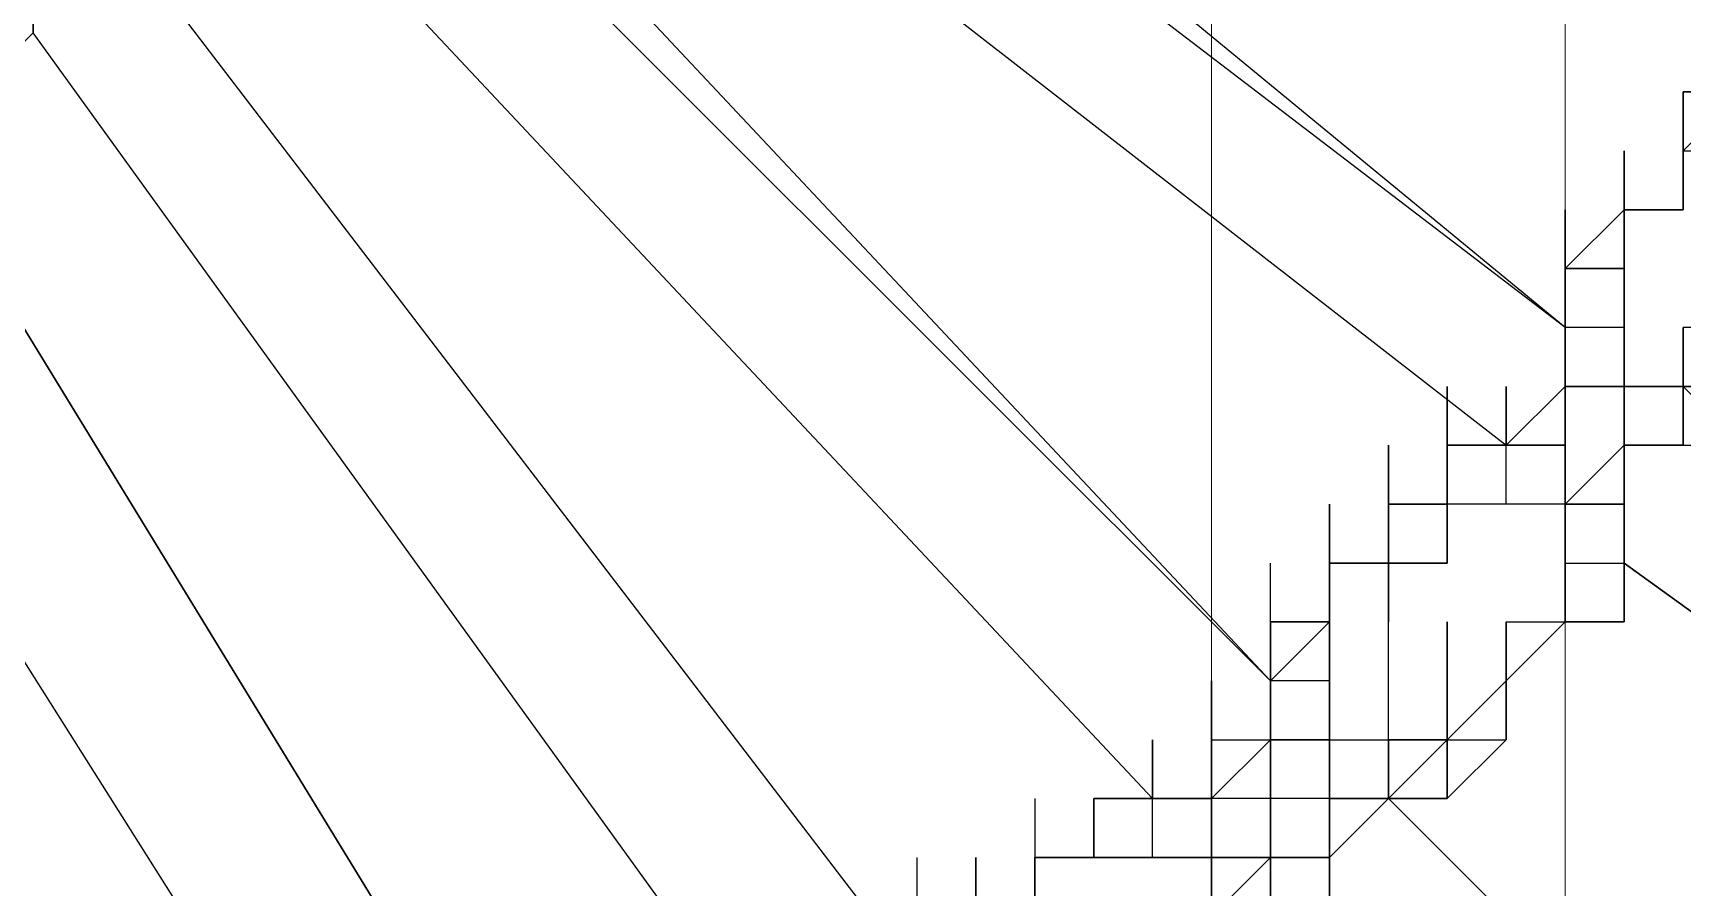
# Model space of a CAD drawing. Header units: inches. Extents: x 3324238 to 135265466, y -1036581 to 20094598.
# Drawn here: x 3353513.753 to 3353516.009, y -519257.916 to -519256.747 of the extents above; entities that cross this region are included whole.
import ezdxf

# ---------------------------------------------------------------- set-up
doc = ezdxf.new("R2010")
doc.units = ezdxf.units.IN
doc.header["$MEASUREMENT"] = 0
doc.layers.add('PDF_Geometry', color=7, linetype='Continuous')

msp = doc.modelspace()

# ---------------------------------------------------------------- linework, layer by layer
at = {"layer": 'PDF_Geometry', "color": 32, "lineweight": 13, "true_color": 0xdd6e00}
for points in [[(3353515.364, -519332.0817), (3353515.364, -519254.4915)], [(3353515.8474, -519332.0817), (3353515.8474, -519254.4915)]]:
    msp.add_lwpolyline(points, dxfattribs=at)
at = {"layer": 'PDF_Geometry', "lineweight": 25}
for points in [[(3353516.0086, -519257.2309), (3353516.0086, -519257.1503), (3353516.0086, -519257.2309), (3353516.0086, -519257.1503), (3353516.0086, -519257.2309), (3353515.928, -519257.2309), (3353515.928, -519257.1503), (3353515.928, -519257.2309), (3353515.928, -519257.1503), (3353515.928, -519257.2309), (3353515.928, -519257.1503), (3353515.8474, -519257.1503), (3353514.4777, -519256.0223)], [(3353515.8474, -519257.5532), (3353515.928, -519257.5532), (3353515.928, -519257.4726), (3353515.928, -519257.392), (3353515.928, -519257.3115), (3353515.928, -519257.392), (3353515.928, -519257.3115), (3353515.8474, -519257.392), (3353515.8474, -519257.3115), (3353515.7669, -519257.3115), (3353515.8474, -519257.2309), (3353515.928, -519257.2309), (3353515.928, -519257.1503), (3353515.928, -519257.2309), (3353515.928, -519257.1503), (3353515.8474, -519257.1503), (3353514.4777, -519256.1029)], [(3353514.3166, -519256.1835), (3353515.7669, -519257.3115), (3353515.7669, -519257.2309), (3353515.7669, -519257.3115), (3353515.7669, -519257.2309), (3353515.7669, -519257.3115), (3353515.8474, -519257.3115), (3353515.8474, -519257.392), (3353515.8474, -519257.3115), (3353515.8474, -519257.392), (3353515.8474, -519257.3115), (3353515.8474, -519257.392), (3353515.8474, -519257.3115), (3353515.8474, -519257.392), (3353515.8474, -519257.3115), (3353515.8474, -519257.392), (3353515.8474, -519257.3115), (3353515.8474, -519257.392), (3353515.8474, -519257.3115), (3353515.8474, -519257.392), (3353515.8474, -519257.3115), (3353515.8474, -519257.2309), (3353515.8474, -519257.1503), (3353515.8474, -519257.0698), (3353515.8474, -519256.9892)], [(3353514.3166, -519256.1835), (3353515.7669, -519257.3115), (3353515.7669, -519257.2309), (3353515.7669, -519257.3115)], [(3353514.1554, -519256.2641), (3353514.1554, -519256.3446), (3353515.4446, -519257.6338), (3353515.4446, -519257.5532)], [(3353515.4446, -519257.6338), (3353514.236, -519256.3446)], [(3353513.672, -519256.4252), (3353513.672, -519256.5058), (3353513.672, -519256.5863), (3353513.672, -519256.5058), (3353513.672, -519256.5863), (3353513.672, -519256.6669), (3353513.672, -519256.5863), (3353513.672, -519256.6669), (3353513.672, -519256.7475), (3353513.672, -519256.6669), (3353513.672, -519256.7475), (3353513.5914, -519256.7475), (3353513.5914, -519256.8281), (3353513.5914, -519256.7475), (3353513.5914, -519256.8281), (3353513.5914, -519256.9086), (3353514.4777, -519258.3589)], [(3353515.364, -519257.9561), (3353515.364, -519257.8755), (3353515.364, -519257.7949), (3353515.364, -519257.7143), (3353515.364, -519257.7949), (3353515.364, -519257.7143), (3353515.364, -519257.7949), (3353515.2834, -519257.7949), (3353514.0748, -519256.5058)], [(3353514.0748, -519256.5058), (3353515.2834, -519257.7949), (3353515.364, -519257.7949), (3353515.4446, -519257.7143), (3353515.4446, -519257.6338), (3353515.4446, -519257.7143), (3353515.4446, -519257.6338), (3353515.4446, -519257.5532), (3353515.4446, -519257.6338), (3353515.4446, -519257.5532), (3353515.4446, -519257.6338), (3353515.4446, -519257.5532)], [(3353513.7526, -519256.7475), (3353513.7526, -519256.6669), (3353513.7526, -519256.5863), (3353513.7526, -519256.6669), (3353513.7526, -519256.7475), (3353513.7526, -519256.6669), (3353513.7526, -519256.7475), (3353513.672, -519256.8281)], [(3353513.7526, -519256.7475), (3353513.7526, -519256.6669)], [(3353515.0417, -519257.9561), (3353515.0417, -519258.0366), (3353515.0417, -519257.9561), (3353515.0417, -519258.0366), (3353515.0417, -519257.9561), (3353515.0417, -519258.0366), (3353514.9611, -519258.0366), (3353513.9137, -519256.6669)], [(3353514.9611, -519258.0366), (3353513.9137, -519256.6669)], [(3353513.7526, -519256.7475), (3353513.672, -519256.8281), (3353513.7526, -519256.7475)], [(3353513.7526, -519256.7475), (3353513.672, -519256.8281), (3353513.672, -519256.7475)], [(3353514.8, -519258.1978), (3353513.7526, -519256.7475)], [(3353514.8, -519258.1978), (3353513.7526, -519256.7475)], [(3353516.0086, -519256.9086), (3353516.0086, -519256.9892), (3353515.928, -519256.9892), (3353516.0086, -519256.9892), (3353516.0086, -519256.9086), (3353516.0086, -519256.9892), (3353516.0086, -519256.9086), (3353516.0891, -519256.9086), (3353516.1697, -519256.8281), (3353516.1697, -519256.7475)], [(3353514.4777, -519258.3589), (3353513.5914, -519256.9086), (3353513.5108, -519256.8281), (3353513.5914, -519256.8281), (3353513.5914, -519256.9086), (3353513.5108, -519256.8281), (3353513.4303, -519256.8281), (3353513.4303, -519256.9086), (3353513.5108, -519256.9086), (3353513.4303, -519256.9086), (3353513.4303, -519256.8281)], [(3353516.0891, -519256.8281), (3353516.0086, -519256.8281), (3353516.0086, -519256.9086), (3353516.0086, -519256.9892), (3353515.928, -519256.9892), (3353515.928, -519257.0698), (3353515.928, -519257.1503), (3353515.928, -519257.2309), (3353515.928, -519257.1503), (3353515.928, -519257.2309), (3353515.928, -519257.1503), (3353515.928, -519257.2309), (3353515.928, -519257.1503), (3353515.928, -519257.2309), (3353515.928, -519257.1503), (3353515.928, -519257.2309), (3353516.0086, -519257.2309), (3353516.0891, -519257.2309)], [(3353516.0891, -519256.8281), (3353516.0086, -519256.9086), (3353516.0086, -519256.8281), (3353516.0086, -519256.9086), (3353516.0086, -519256.8281), (3353516.0891, -519256.8281), (3353516.0086, -519256.8281), (3353516.0086, -519256.9086), (3353516.0086, -519256.9892), (3353516.0086, -519256.9086), (3353516.0891, -519256.9086)], [(3353516.0086, -519256.8281), (3353516.0086, -519256.9086), (3353516.0086, -519256.8281)], [(3353515.928, -519256.9892), (3353515.928, -519256.9086)], [(3353515.928, -519256.9892), (3353515.928, -519256.9086)], [(3353515.928, -519256.9892), (3353515.928, -519257.0698), (3353515.928, -519256.9892), (3353515.928, -519257.0698), (3353515.928, -519256.9892), (3353515.928, -519257.0698), (3353515.928, -519256.9892), (3353515.928, -519256.9086)], [(3353513.3497, -519256.9892), (3353514.3166, -519258.5201)], [(3353513.3497, -519256.9892), (3353514.3166, -519258.5201)], [(3353516.0086, -519256.9892), (3353515.928, -519256.9892), (3353515.928, -519257.0698)], [(3353516.0891, -519257.1503), (3353516.0086, -519257.1503), (3353516.0086, -519257.2309), (3353515.928, -519257.2309), (3353515.928, -519257.3115), (3353515.928, -519257.392), (3353515.928, -519257.4726), (3353517.3783, -519258.5201), (3353515.928, -519257.4726), (3353515.928, -519257.392), (3353515.928, -519257.3115), (3353515.928, -519257.2309), (3353515.928, -519257.1503), (3353515.8474, -519257.1503), (3353515.8474, -519257.0698), (3353515.8474, -519257.1503), (3353515.8474, -519257.0698), (3353515.8474, -519257.1503), (3353515.8474, -519257.2309), (3353515.8474, -519257.1503), (3353515.8474, -519257.2309), (3353515.8474, -519257.1503), (3353515.8474, -519257.2309), (3353515.8474, -519257.3115), (3353515.8474, -519257.2309), (3353515.8474, -519257.1503), (3353515.8474, -519257.0698), (3353515.8474, -519257.1503), (3353515.8474, -519257.2309), (3353515.8474, -519257.1503), (3353515.8474, -519257.0698), (3353515.8474, -519257.1503), (3353515.8474, -519257.2309), (3353515.928, -519257.2309), (3353515.8474, -519257.2309), (3353515.8474, -519257.3115), (3353515.8474, -519257.392), (3353515.7669, -519257.392), (3353515.6863, -519257.392), (3353515.6863, -519257.4726), (3353515.6057, -519257.4726), (3353515.6057, -519257.392), (3353515.6057, -519257.4726), (3353515.6057, -519257.392), (3353515.6057, -519257.4726), (3353515.5251, -519257.4726), (3353515.5251, -519257.5532), (3353515.5251, -519257.6338), (3353515.5251, -519257.5532), (3353515.5251, -519257.6338), (3353515.5251, -519257.7143), (3353515.4446, -519257.7143), (3353515.4446, -519257.6338), (3353515.4446, -519257.5532), (3353515.4446, -519257.6338), (3353515.4446, -519257.5532), (3353515.5251, -519257.5532), (3353515.5251, -519257.4726), (3353515.5251, -519257.5532), (3353515.5251, -519257.6338), (3353515.4446, -519257.6338), (3353515.4446, -519257.7143), (3353515.4446, -519257.6338), (3353515.4446, -519257.7143), (3353515.4446, -519257.6338), (3353515.4446, -519257.7143), (3353515.5251, -519257.7143), (3353515.5251, -519257.7949), (3353515.5251, -519257.7143), (3353515.5251, -519257.6338), (3353515.5251, -519257.7143), (3353515.5251, -519257.6338), (3353515.5251, -519257.7143), (3353515.5251, -519257.6338), (3353515.5251, -519257.7143), (3353515.5251, -519257.6338), (3353515.5251, -519257.7143), (3353515.5251, -519257.7949), (3353515.5251, -519257.8755), (3353515.4446, -519257.8755), (3353515.4446, -519257.7949), (3353515.364, -519257.7949)], [(3353515.8474, -519257.1503), (3353515.8474, -519257.0698), (3353515.928, -519257.0698)], [(3353515.8474, -519257.1503), (3353515.8474, -519257.0698)], [(3353515.8474, -519257.1503), (3353515.8474, -519257.0698)], [(3353515.8474, -519257.1503), (3353515.8474, -519257.0698)], [(3353515.8474, -519257.1503), (3353515.8474, -519257.0698)], [(3353515.8474, -519257.2309), (3353515.8474, -519257.1503)], [(3353515.8474, -519257.2309), (3353515.8474, -519257.1503)], [(3353515.928, -519257.1503), (3353515.928, -519257.2309), (3353515.928, -519257.1503), (3353515.928, -519257.2309), (3353515.928, -519257.3115), (3353515.928, -519257.392), (3353515.928, -519257.3115), (3353515.928, -519257.392), (3353515.928, -519257.3115), (3353515.928, -519257.392), (3353515.8474, -519257.392), (3353515.928, -519257.392), (3353515.928, -519257.3115), (3353515.928, -519257.392), (3353515.928, -519257.3115), (3353516.0086, -519257.3115)], [(3353515.928, -519257.2309), (3353515.928, -519257.1503)], [(3353515.928, -519257.3921), (3353515.928, -519257.3115), (3353515.928, -519257.2309), (3353515.928, -519257.1503)], [(3353515.928, -519257.2309), (3353515.928, -519257.1503)], [(3353516.0086, -519257.1503), (3353516.0086, -519257.2309), (3353516.0086, -519257.3115), (3353516.0891, -519257.3115), (3353516.0086, -519257.2309), (3353516.0086, -519257.1503), (3353516.0086, -519257.2309), (3353516.0086, -519257.3115), (3353516.0891, -519257.3115)], [(3353516.0891, -519257.2309), (3353516.0086, -519257.2309), (3353516.0086, -519257.1503), (3353516.0086, -519257.2309), (3353516.0891, -519257.2309)], [(3353515.6863, -519257.2309), (3353515.6863, -519257.3115), (3353515.6863, -519257.2309), (3353515.6863, -519257.3115), (3353515.6863, -519257.392), (3353515.6057, -519257.392), (3353515.6057, -519257.4726), (3353515.6057, -519257.392), (3353515.6057, -519257.3115), (3353515.6057, -519257.392), (3353515.6057, -519257.4726), (3353515.6057, -519257.392), (3353515.6057, -519257.4726), (3353515.5251, -519257.4726), (3353515.6057, -519257.4726), (3353515.5251, -519257.4726), (3353515.5251, -519257.5532), (3353515.5251, -519257.4726), (3353515.5251, -519257.392)], [(3353515.928, -519257.392), (3353515.8474, -519257.392), (3353515.8474, -519257.3115), (3353515.8474, -519257.392), (3353515.8474, -519257.3115), (3353515.8474, -519257.392), (3353515.7669, -519257.392), (3353515.6863, -519257.392), (3353515.6863, -519257.4726), (3353515.6863, -519257.392), (3353515.6863, -519257.3115), (3353515.6863, -519257.392), (3353515.6057, -519257.392), (3353515.6057, -519257.3115), (3353515.6057, -519257.392), (3353515.6863, -519257.392), (3353515.6863, -519257.3115), (3353515.7669, -519257.3115), (3353515.7669, -519257.2309), (3353515.7669, -519257.3115), (3353515.7669, -519257.2309), (3353515.7669, -519257.3115), (3353515.6863, -519257.3115)], [(3353515.8474, -519257.3115), (3353515.8474, -519257.2309)], [(3353515.928, -519257.3115), (3353515.928, -519257.2309)], [(3353515.928, -519257.3115), (3353515.928, -519257.2309)], [(3353515.928, -519257.3115), (3353515.928, -519257.2309)], [(3353515.928, -519257.3115), (3353515.928, -519257.2309)], [(3353516.0086, -519257.3115), (3353516.0086, -519257.2309)], [(3353515.6057, -519257.3921), (3353515.6057, -519257.3115)], [(3353515.7668, -519257.3115), (3353515.6863, -519257.3115)], [(3353515.7669, -519257.392), (3353515.7669, -519257.3115)], [(3353515.8474, -519257.4726), (3353515.8474, -519257.3921), (3353515.8474, -519257.3115)], [(3353515.8474, -519257.3921), (3353515.8474, -519257.3115)], [(3353515.8474, -519257.3921), (3353515.8474, -519257.3115)], [(3353515.928, -519257.3921), (3353515.928, -519257.3115)], [(3353515.4446, -519257.9561), (3353515.4446, -519257.8755), (3353515.5251, -519257.8755), (3353515.5251, -519257.7949), (3353515.5251, -519257.7143), (3353515.6057, -519257.7143), (3353515.6057, -519257.7949), (3353515.6057, -519257.7143), (3353515.6057, -519257.7949), (3353515.5251, -519257.7949), (3353515.5251, -519257.7143), (3353515.5251, -519257.6338), (3353515.5251, -519257.7143), (3353515.6057, -519257.7143), (3353515.6057, -519257.6338), (3353515.6057, -519257.5532), (3353515.6057, -519257.4726), (3353515.6057, -519257.5532), (3353515.6057, -519257.4726), (3353515.6057, -519257.392), (3353515.6057, -519257.4726), (3353515.6057, -519257.392), (3353515.6057, -519257.4726), (3353515.6863, -519257.4726), (3353515.6057, -519257.4726), (3353515.5251, -519257.4726), (3353515.5251, -519257.392), (3353515.5251, -519257.4726), (3353515.5251, -519257.5532), (3353515.4446, -519257.5532), (3353515.4446, -519257.6338), (3353515.4446, -519257.7143), (3353515.4446, -519257.7949), (3353515.4446, -519257.7143), (3353515.4446, -519257.7949), (3353515.4446, -519257.8755), (3353515.364, -519257.8755), (3353515.364, -519257.7949), (3353515.364, -519257.8755), (3353515.4446, -519257.8755), (3353515.4446, -519257.7949), (3353515.4446, -519257.8755), (3353515.364, -519257.8755), (3353515.2834, -519257.8755), (3353515.2834, -519257.7949), (3353515.2834, -519257.7143), (3353515.2834, -519257.7949), (3353515.2834, -519257.7143), (3353515.2834, -519257.7949), (3353515.2834, -519257.7143), (3353515.2834, -519257.7949)], [(3353515.7669, -519257.392), (3353515.6863, -519257.392)], [(3353515.6863, -519257.3921), (3353515.6863, -519257.4726)], [(3353515.8474, -519257.4726), (3353515.8474, -519257.392)], [(3353515.8474, -519257.392), (3353515.8474, -519257.4726)], [(3353515.928, -519257.4726), (3353515.928, -519257.392), (3353515.928, -519257.4726)], [(3353515.928, -519257.5532), (3353515.928, -519257.4726), (3353515.928, -519257.3921)], [(3353515.4446, -519257.5532), (3353515.4446, -519257.6338), (3353515.4446, -519257.7143), (3353515.4446, -519257.7949), (3353515.4446, -519257.8755), (3353515.4446, -519257.7949), (3353515.4446, -519257.8755), (3353515.4446, -519257.7949), (3353515.4446, -519257.8755), (3353515.4446, -519257.7949), (3353515.4446, -519257.7143), (3353515.4446, -519257.6338), (3353515.4446, -519257.5532), (3353515.4446, -519257.4726)], [(3353515.5251, -519257.4726), (3353515.5251, -519257.5532)], [(3353515.6057, -519257.4726), (3353515.5251, -519257.4726), (3353515.6057, -519257.4726)], [(3353515.5251, -519257.5532), (3353515.5251, -519257.4726)], [(3353515.5251, -519257.5532), (3353515.5251, -519257.4726)], [(3353515.5251, -519257.5532), (3353515.5251, -519257.4726)], [(3353515.5251, -519257.5532), (3353515.5251, -519257.4726)], [(3353515.5251, -519257.5532), (3353515.5251, -519257.4726)], [(3353515.5251, -519257.5532), (3353515.5251, -519257.4726)], [(3353515.6057, -519257.5532), (3353515.6057, -519257.4726)], [(3353515.8474, -519257.4726), (3353515.8474, -519257.5532)], [(3353515.8474, -519257.5532), (3353515.8474, -519257.4726)], [(3353515.8474, -519257.5532), (3353515.8474, -519257.4726)], [(3353515.8474, -519257.5532), (3353515.8474, -519257.4726)], [(3353515.8474, -519257.5532), (3353515.8474, -519257.4726)], [(3353515.8474, -519257.4726), (3353515.8474, -519257.5532)], [(3353515.8474, -519257.5532), (3353515.8474, -519257.4726)], [(3353515.4446, -519257.6338), (3353515.4446, -519257.5532)], [(3353515.5251, -519257.5532), (3353515.4446, -519257.5532), (3353515.5251, -519257.5532)], [(3353515.5251, -519257.5532), (3353515.4446, -519257.6338)], [(3353515.4446, -519257.6338), (3353515.4446, -519257.5532)], [(3353515.4446, -519257.6338), (3353515.4446, -519257.5532)], [(3353515.5251, -519257.6338), (3353515.5251, -519257.5532)], [(3353515.5251, -519257.6338), (3353515.5251, -519257.5532)], [(3353515.5251, -519257.5532), (3353515.5251, -519257.6338)], [(3353515.6863, -519257.6338), (3353515.6863, -519257.7143), (3353515.6863, -519257.6338), (3353515.6863, -519257.7143), (3353515.6863, -519257.6338), (3353515.6863, -519257.5532), (3353515.6863, -519257.6338), (3353515.6863, -519257.7143), (3353515.7669, -519257.6338), (3353515.6863, -519257.7143), (3353515.6057, -519257.7949), (3353515.6863, -519257.7949), (3353515.6057, -519257.7949), (3353515.6863, -519257.7949), (3353515.6863, -519257.7143), (3353515.7669, -519257.7143), (3353515.7669, -519257.6338), (3353515.6863, -519257.7143), (3353515.7669, -519257.7143), (3353515.7669, -519257.6338), (3353515.7669, -519257.5532), (3353515.8474, -519257.5532)], [(3353515.7668, -519257.6338), (3353515.7668, -519257.5532)], [(3353515.7669, -519257.6338), (3353515.8474, -519257.5532), (3353515.7669, -519257.6338)], [(3353515.7669, -519257.6338), (3353515.7669, -519257.5532)], [(3353515.7669, -519257.6338), (3353515.7669, -519257.5532)], [(3353515.7669, -519257.6338), (3353515.7669, -519257.5532)], [(3353515.7669, -519257.6338), (3353515.7669, -519257.5532)], [(3353515.7669, -519257.6338), (3353515.7669, -519257.5532)], [(3353515.7669, -519257.6338), (3353515.7669, -519257.5532)], [(3353515.7669, -519257.6338), (3353515.7669, -519257.5532)], [(3353515.7669, -519257.6338), (3353515.7669, -519257.5532)], [(3353515.2834, -519257.7143), (3353515.2834, -519257.7949), (3353515.364, -519257.7949), (3353515.364, -519257.7143), (3353515.364, -519257.6338)], [(3353515.364, -519257.6338), (3353515.364, -519257.7143)], [(3353515.4446, -519257.7949), (3353515.4446, -519257.7143), (3353515.4446, -519257.6338)], [(3353515.4446, -519257.7143), (3353515.4446, -519257.6338)], [(3353515.5251, -519257.7143), (3353515.5251, -519257.6338)], [(3353515.5251, -519257.7143), (3353515.5251, -519257.6338)], [(3353515.5251, -519257.7143), (3353515.5251, -519257.6338)], [(3353515.5251, -519257.7143), (3353515.5251, -519257.6338)], [(3353515.5251, -519257.7143), (3353515.5251, -519257.6338)], [(3353515.5251, -519257.7143), (3353515.5251, -519257.6338)], [(3353515.5251, -519257.7143), (3353515.5251, -519257.6338)], [(3353515.5251, -519257.7143), (3353515.5251, -519257.6338)], [(3353515.5251, -519257.7143), (3353515.5251, -519257.6338)], [(3353515.5251, -519257.7143), (3353515.5251, -519257.6338)], [(3353515.5251, -519257.7143), (3353515.5251, -519257.6338)], [(3353515.5251, -519257.7143), (3353515.5251, -519257.6338)], [(3353515.6057, -519257.7949), (3353515.6057, -519257.7143), (3353515.6057, -519257.6338)], [(3353515.6057, -519257.7949), (3353515.6057, -519257.7143), (3353515.6863, -519257.7143), (3353515.6057, -519257.7143), (3353515.6057, -519257.6338)], [(3353515.6057, -519257.7143), (3353515.6057, -519257.6338)], [(3353515.6863, -519257.7143), (3353515.6863, -519257.6338)], [(3353515.6863, -519257.7143), (3353515.6863, -519257.6338)], [(3353515.364, -519257.7143), (3353515.4446, -519257.7143), (3353515.364, -519257.7949), (3353515.364, -519257.8755), (3353515.364, -519257.7949), (3353515.364, -519257.7143)], [(3353515.4446, -519257.7143), (3353515.4446, -519257.7949), (3353515.4446, -519257.7143)], [(3353515.5251, -519257.7949), (3353515.5251, -519257.7143)], [(3353515.6057, -519257.7949), (3353515.6057, -519257.7143)], [(3353515.6057, -519257.7949), (3353515.6057, -519257.7143)], [(3353515.6057, -519257.7143), (3353515.6057, -519257.7949)], [(3353516.8948, -519259.0841), (3353515.6057, -519257.7949), (3353515.6057, -519257.7143), (3353515.6057, -519257.7949), (3353515.6057, -519257.7143)], [(3353515.6057, -519257.7949), (3353515.6057, -519257.7143)], [(3353515.6863, -519257.7949), (3353515.7669, -519257.7143), (3353515.6863, -519257.7949)], [(3353515.1223, -519257.7949), (3353515.1223, -519257.8755), (3353515.1223, -519257.9561), (3353515.1223, -519257.8755), (3353515.1223, -519257.9561), (3353515.0417, -519257.9561), (3353515.0417, -519258.0366), (3353515.0417, -519257.9561), (3353515.0417, -519258.0366), (3353515.0417, -519257.9561), (3353515.0417, -519258.0366), (3353515.0417, -519257.9561), (3353515.0417, -519257.8755)], [(3353515.1223, -519257.9561), (3353515.1223, -519257.8755), (3353515.2028, -519257.8755), (3353515.2028, -519257.7949), (3353515.2028, -519257.8755), (3353515.2028, -519257.7949)], [(3353515.2834, -519257.7949), (3353515.2028, -519257.7949), (3353515.2834, -519257.7949)], [(3353515.2028, -519257.8755), (3353515.2028, -519257.7949)], [(3353515.2028, -519257.8755), (3353515.2028, -519257.7949)], [(3353515.2029, -519257.8755), (3353515.2029, -519257.7949)], [(3353515.364, -519257.8755), (3353515.364, -519257.7949)], [(3353515.5251, -519257.7949), (3353515.4446, -519257.7949)], [(3353515.4446, -519257.8755), (3353515.4446, -519257.7949)], [(3353515.4446, -519257.8755), (3353515.4446, -519257.7949)], [(3353515.4446, -519257.8755), (3353515.4446, -519257.7949)], [(3353515.4446, -519257.8755), (3353515.4446, -519257.7949)], [(3353515.4446, -519257.8755), (3353515.4446, -519257.7949)], [(3353515.4446, -519257.8755), (3353515.4446, -519257.7949)], [(3353515.4446, -519257.8755), (3353515.4446, -519257.7949)], [(3353515.4446, -519257.8755), (3353515.4446, -519257.7949)], [(3353515.4446, -519257.8755), (3353515.4446, -519257.7949)], [(3353515.4446, -519257.8755), (3353515.4446, -519257.7949)], [(3353515.4446, -519257.8755), (3353515.4446, -519257.7949)], [(3353515.4446, -519257.8755), (3353515.4446, -519257.7949)], [(3353515.4446, -519257.8755), (3353515.4446, -519257.7949)], [(3353515.5251, -519257.8755), (3353515.6057, -519257.7949)], [(3353515.5251, -519257.8755), (3353515.5251, -519257.7949)], [(3353515.5251, -519257.8755), (3353515.5251, -519257.7949)], [(3353515.5251, -519257.8755), (3353515.5251, -519257.7949)], [(3353515.5251, -519257.7949), (3353515.5251, -519257.8755)], [(3353515.5251, -519257.8755), (3353515.5251, -519257.7949)], [(3353515.5251, -519257.7949), (3353515.6057, -519257.7949)], [(3353515.5251, -519257.7949), (3353515.6057, -519257.7949)], [(3353515.5251, -519257.8755), (3353515.5251, -519257.7949)], [(3353515.5251, -519257.8755), (3353515.5251, -519257.7949)], [(3353515.5251, -519257.7949), (3353515.5251, -519257.8755)], [(3353516.8948, -519259.084), (3353515.6057, -519257.7949)], [(3353514.9611, -519257.8755), (3353514.9611, -519257.956)], [(3353515.0417, -519257.9561), (3353515.0417, -519257.8755), (3353515.0417, -519257.9561)], [(3353515.1223, -519257.8755), (3353515.1223, -519257.9561), (3353515.1223, -519257.8755)], [(3353515.1223, -519257.8755), (3353515.1223, -519257.9561)], [(3353515.1223, -519257.956), (3353515.1223, -519257.8755)], [(3353515.2834, -519257.8755), (3353515.2028, -519257.8755)], [(3353515.2834, -519258.0366), (3353515.2834, -519258.1172), (3353515.364, -519258.1172), (3353515.364, -519258.0366), (3353515.364, -519257.9561), (3353515.4446, -519257.9561), (3353515.4446, -519258.0366), (3353515.4446, -519257.9561), (3353515.4446, -519257.8755), (3353515.4446, -519257.9561), (3353515.364, -519258.0366), (3353515.4446, -519257.9561), (3353515.4446, -519257.8755), (3353515.364, -519257.9561), (3353515.364, -519258.0366), (3353515.364, -519257.9561), (3353515.364, -519257.8755), (3353515.364, -519257.9561)], [(3353515.2834, -519257.8755), (3353515.364, -519257.8755), (3353515.2834, -519257.8755)], [(3353515.4446, -519257.956), (3353515.4446, -519257.8755)], [(3353515.4446, -519257.8755), (3353515.4446, -519257.9561)], [(3353515.4446, -519257.8755), (3353515.5251, -519257.8755)], [(3353515.4446, -519257.9561), (3353515.4446, -519257.8755)]]:
    msp.add_lwpolyline(points, dxfattribs=at)
for points in [[(3353515.928, -519257.0698), (3353515.928, -519257.1503), (3353515.928, -519257.0698), (3353515.928, -519256.9892), (3353515.928, -519256.9086), (3353515.928, -519256.9892), (3353515.928, -519257.0698), (3353515.928, -519256.9892), (3353515.928, -519257.0698), (3353515.8474, -519257.0698), (3353515.928, -519257.0698), (3353515.928, -519257.1503), (3353515.928, -519257.2309), (3353515.928, -519257.3115), (3353516.0086, -519257.3115), (3353515.928, -519257.3115), (3353515.928, -519257.2309), (3353515.928, -519257.1503), (3353515.928, -519257.0698), (3353515.928, -519256.9892), (3353515.928, -519257.0698), (3353515.8474, -519257.0698), (3353515.928, -519256.9892)], [(3353516.0086, -519256.9086), (3353516.0086, -519256.9892)], [(3353515.8474, -519256.9892), (3353515.8474, -519257.0698)], [(3353515.7669, -519257.2309), (3353515.7669, -519257.3115)], [(3353515.8474, -519257.4726), (3353515.8474, -519257.5532), (3353515.8474, -519257.4726), (3353515.8474, -519257.5532), (3353515.8474, -519257.4726), (3353515.928, -519257.4726), (3353515.928, -519257.5532), (3353515.8474, -519257.5532), (3353515.8474, -519257.4726), (3353515.928, -519257.4726), (3353515.928, -519257.392), (3353515.8474, -519257.392), (3353515.8474, -519257.3115), (3353515.8474, -519257.392), (3353515.8474, -519257.3115), (3353515.8474, -519257.2309), (3353515.8474, -519257.3115), (3353515.8474, -519257.392)], [(3353515.8474, -519257.392), (3353515.8474, -519257.4726)], [(3353515.928, -519257.3921), (3353515.928, -519257.4726)], [(3353515.5251, -519257.4726), (3353515.5251, -519257.5532)], [(3353515.7669, -519257.5532), (3353515.7669, -519257.6338)], [(3353515.7669, -519257.7143), (3353515.7669, -519257.6338)], [(3353515.5251, -519257.7949), (3353515.5251, -519257.8755), (3353515.5251, -519257.7949), (3353515.5251, -519257.7143)], [(3353515.6057, -519257.7143), (3353515.6863, -519257.7143), (3353515.6863, -519257.7949), (3353515.6863, -519257.7143), (3353515.6863, -519257.7949), (3353515.6863, -519257.7143)], [(3353515.6057, -519257.7143), (3353515.6057, -519257.7949)], [(3353515.1223, -519257.8755), (3353515.2028, -519257.8755), (3353515.2028, -519257.7949), (3353515.2028, -519257.8755)], [(3353515.2834, -519257.8755), (3353515.2028, -519257.8755), (3353515.2028, -519257.7949), (3353515.2028, -519257.8755)], [(3353515.5251, -519257.8755), (3353515.5251, -519257.7949)], [(3353515.5251, -519257.7949), (3353515.5251, -519257.8755)], [(3353515.5251, -519257.9561), (3353515.5251, -519257.8755), (3353515.5251, -519257.9561), (3353515.5251, -519257.8755), (3353515.5251, -519257.7949), (3353515.5251, -519257.8755)]]:
    msp.add_lwpolyline(points, close=True, dxfattribs=at)

doc.saveas('drawing.dxf')
